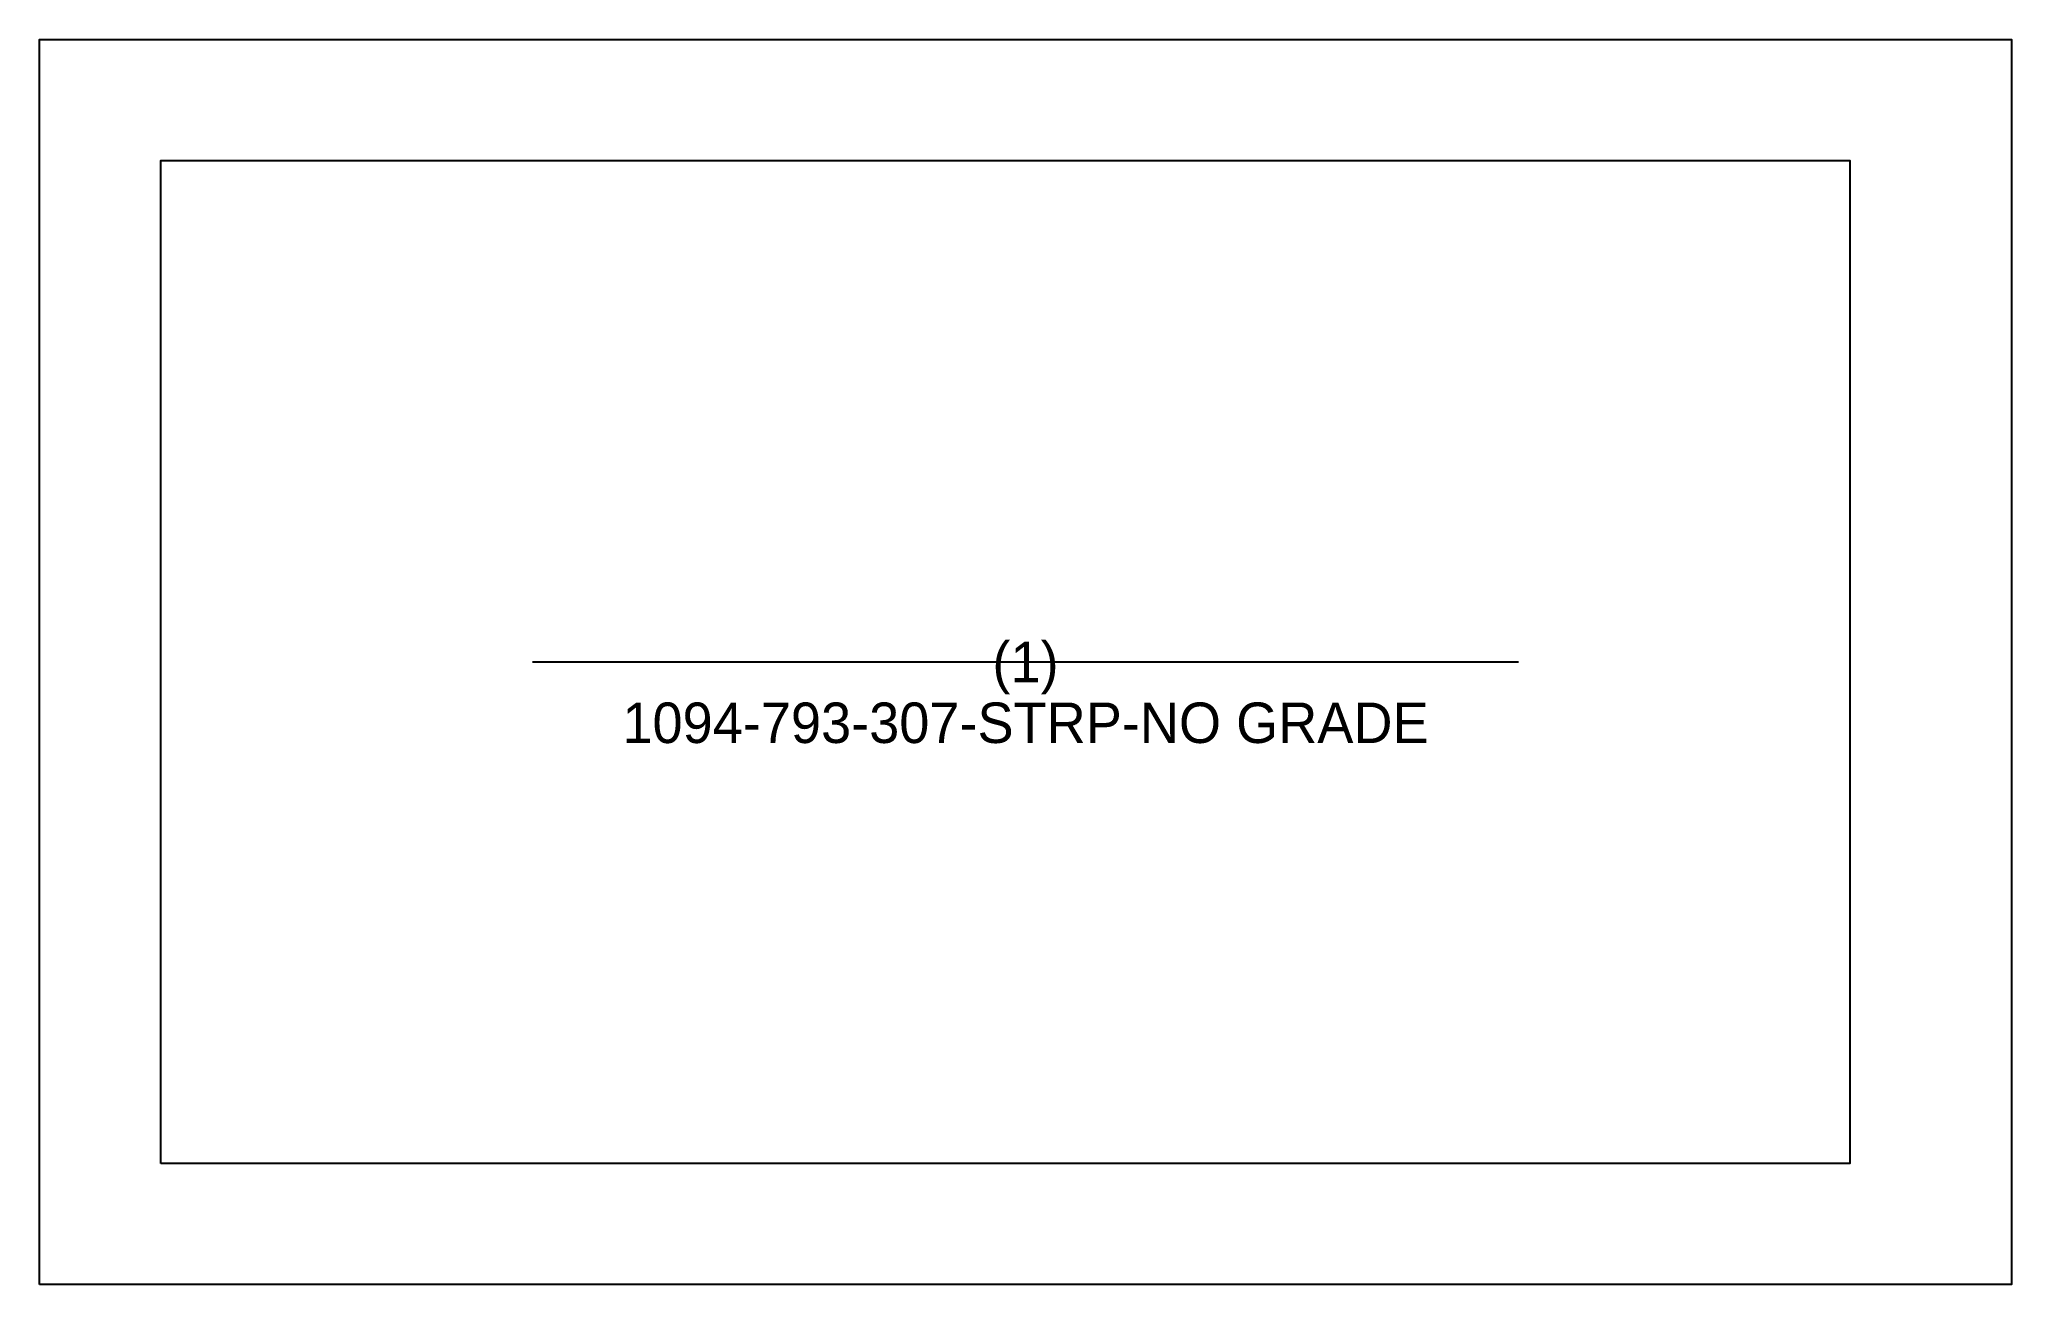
# Model space of a CAD drawing. Header units: inches. Extents: x 0 to 6.1, y 0 to 3.85.
import ezdxf
from ezdxf.enums import TextEntityAlignment as Align

# ---------------------------------------------------------------- set-up
doc = ezdxf.new("R2010")
doc.units = ezdxf.units.IN

msp = doc.modelspace()

# ---------------------------------------------------------------- linework, layer by layer
at = {"layer": 'T001L001'}
for points in [[(0, 0), (0, 3.852), (6.1, 3.852), (6.1, 0), (0, 0)], [(0.375, 0.375), (0.375, 3.477), (5.6, 3.477), (5.6, 0.375), (0.375, 0.375)], [(4.575, 1.926), (1.525, 1.926)]]:
    msp.add_lwpolyline(points, dxfattribs=at)

# ---------------------------------------------------------------- texts
at = {"layer": 'ABC'}
for s, height, p in [('(1)', 0.1252, (3.05, 1.926)), ('1094-793-307-STRP-NO GRADE', 0.125197, (3.05, 1.738))]:
    msp.add_text(s, height=height, dxfattribs=at).set_placement(p, align=Align.MIDDLE_CENTER)

doc.saveas('drawing.dxf')
